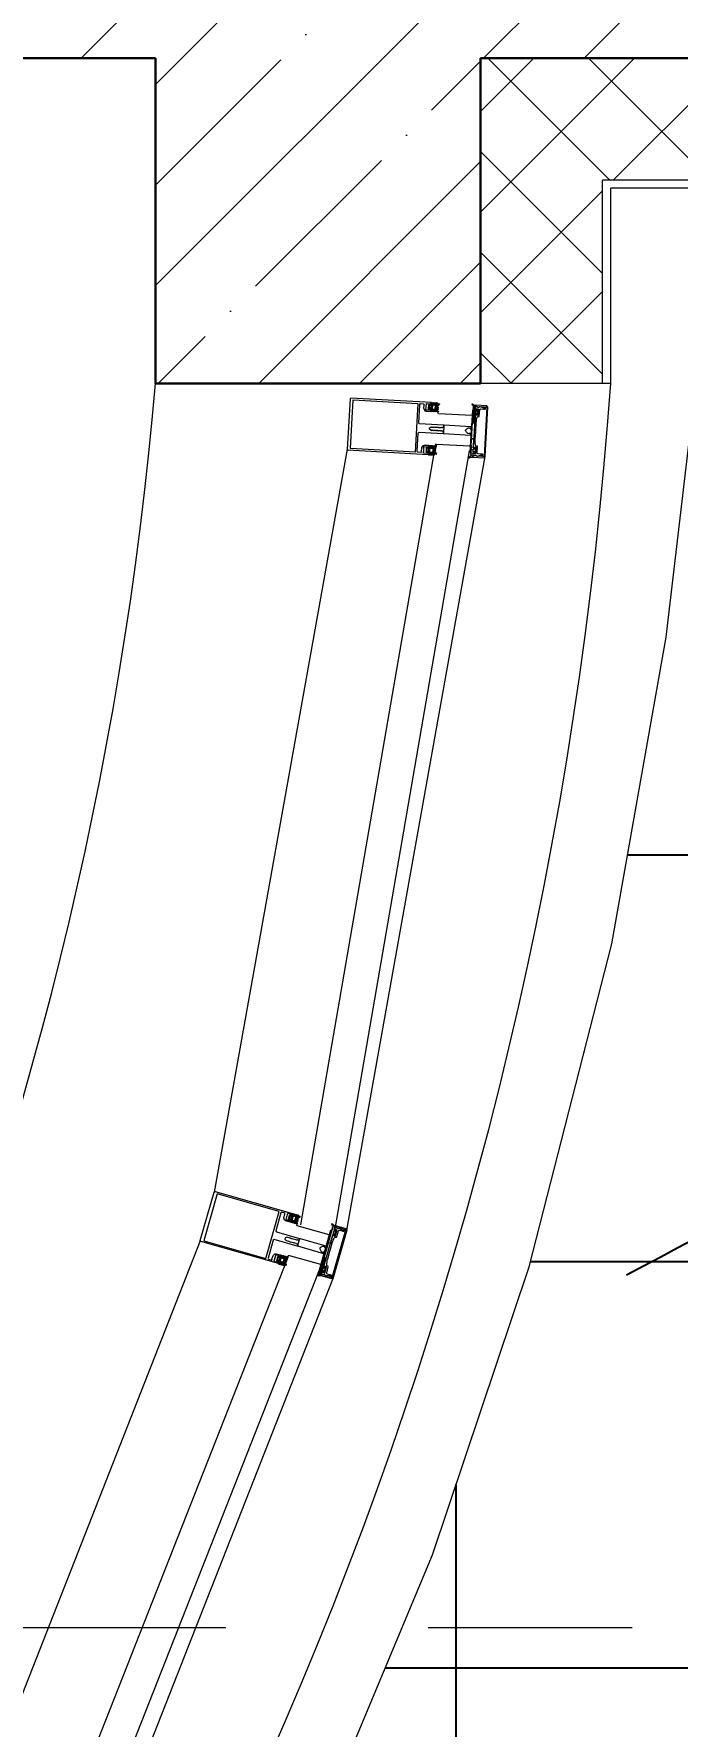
# Model space of a CAD drawing. Header units: millimetres. Extents: x -8417289 to 9420486, y 0 to 166066.
# Drawn here: x -38416 to -37624, y 64594 to 66676 of the extents above; entities that cross this region are included whole.
import ezdxf
from ezdxf import colors
from ezdxf.entities.mleader import LeaderData, LeaderLine
from ezdxf.math import Vec2, Vec3

# ---------------------------------------------------------------- set-up
doc = ezdxf.new("R2010")
doc.units = ezdxf.units.MM
doc.header["$MEASUREMENT"] = 0
doc.linetypes.add('CENTER', pattern=[2, 1.25, -0.25, 0.25, -0.25])
doc.layers.get('0').update_dxf_attribs({"color": 250, "lineweight": 9})
for name, color, linetype, lineweight in [('_АР ТЕКСТ', 250, 'Continuous', 25), ('АР_Навесной фасад', 147, 'Continuous', 5), ('АР_Оси', 195, 'Continuous', 9), ('АР_Перегородки витражные', 152, 'Continuous', 13), ('АР_Сущ Несущая стена', 216, 'Continuous', 30), ('АР_тонкая линия', 250, 'Continuous', 0), ('АР_Утеплитель', 250, 'Continuous', 9), ('АР_Штриховка монолит', 250, 'Continuous', 9)]:
    doc.layers.add(name, color=color, linetype=linetype, lineweight=lineweight)
for name, color, linetype in [('АР_Кровля дорожки', 245, 'Continuous'), ('Тонкая', 7, 'Continuous'), ('ТХ_привязки ЭО', 96, 'Continuous'), ('ТХ_привязки_ВК', 174, 'Continuous'), ('ТХ_привязки_СС', 3, 'Continuous')]:
    doc.layers.add(name, color=color, linetype=linetype)
doc.styles.add('ISOCPEUR', font='isocpeur.TTF')
pattern_1 = [(335.76716334, (-69115.3163, 318510.941), (0.651582564, 1.447617495), []), (65.76716334, (-69115.3163, 318510.941), (-1.447617495, 0.651582564), [])]

# ---------------------------------------------------------------- blocks, each defined once
blk = doc.blocks.new('_DotSmall')
at = {"color": 0, "linetype": 'ByBlock', "const_width": 0.5}
blk.add_lwpolyline([(-0.0625, 0, 1), (0.0625, 0, 1)], format="xyb", close=True, dxfattribs=at)
blk = doc.blocks.new('стойка витр.')
h = blk.add_hatch()
h.set_pattern_fill('ANSI37', scale=0.5, angle=-69.2328)
h.set_pattern_definition(pattern_1)
edge = h.paths.add_edge_path()
edge.add_line((-22.7, 14.1), (-23, 15))
edge.add_arc((-23.4, 14.9), 0.427, 20.7605, 72.3)
edge.add_arc((-23.2, 15.7), 0.427, 110.764, 252.288, ccw=False)
edge.add_line((-23.3, 16.1), (-22.3, 16.5))
edge.add_arc((-22.2, 16.3), 0.183, 20.749, 110.7854, ccw=False)
edge.add_line((-22.1, 16.4), (-22, 16.3))
edge.add_arc((-21.9, 16.3), 0.183, 200.7666, 335.778)
edge.add_line((-21.7, 16.3), (-21.1, 17.8))
edge.add_arc((-21.7, 18), 0.637, 344.3928, 381.7249)
edge.add_line((-21.1, 18.2), (-22.6, 22.1))
edge.add_arc((-23.2, 21.9), 0.637, 19.8094, 57.1415)
edge.add_line((-22.8, 22.4), (-24.3, 23.1))
edge.add_arc((-24.4, 23), 0.183, 65.7564, 200.7677)
edge.add_line((-24.5, 22.9), (-24.5, 22.8))
edge.add_arc((-24.7, 22.7), 0.183, -69.251, 20.7854, ccw=False)
edge.add_line((-24.6, 22.6), (-25.6, 22.2))
edge.add_arc((-25.8, 22.6), 0.427, 149.2464, 290.7703, ccw=False)
edge.add_arc((-26.5, 23), 0.427, 329.2344, 380.7738)
edge.add_line((-26.1, 23.2), (-26.5, 24.2))
edge.add_arc((-26.7, 24.1), 0.183, 20.749, 110.7854)
edge.add_line((-26.7, 24.3), (-33.5, 21.7))
edge.add_arc((-33.4, 21.4), 0.306, 107.612, 200.6883)
edge.add_line((-33.7, 21.3), (-33.4, 20.7))
edge.add_arc((-33.1, 20.8), 0.304, 200.7453, 225.8124)
edge.add_line((-33.3, 20.5), (-31.8, 18.9))
edge.add_arc((-32, 18.7), 0.305, -108.8628, 45.7814, ccw=False)
edge.add_arc((-28.7, 27.8), 9.95, 231.9543, 250.0412, ccw=False)
edge.add_arc((-35.1, 19.6), 0.4, 42.3093, 119.225)
edge.add_arc((-34.9, 19.6), 0.602, 134.395, 228.6478)
edge.add_arc((-28.5, 27.8), 11, 232.0873, 240.8889)
edge.add_arc((-36.9, 12.9), 6.09, 40.7589, 60.6144, ccw=False)
edge.add_arc((-32.5, 16.6), 0.305, -34.8959, 41.6027, ccw=False)
edge.add_line((-32.3, 16.5), (-32.8, 15.8))
edge.add_arc((-32.5, 15.6), 0.305, 145.1101, 256.4243)
edge.add_line((-32.6, 15.3), (-31.7, 15.1))
edge.add_arc((-31.8, 14.8), 0.305, -34.8899, 76.4243, ccw=False)
edge.add_line((-31.5, 14.6), (-32.1, 13.9))
edge.add_arc((-31.8, 13.7), 0.305, 145.1101, 256.4243)
edge.add_line((-31.9, 13.4), (-31, 13.2))
edge.add_arc((-31.1, 12.9), 0.305, -24.2247, 76.4204, ccw=False)
edge.add_line((-30.8, 12.8), (-31.6, 11.1))
edge.add_arc((-31.3, 11), 0.305, 155.7711, 290.7403)
edge.add_line((-31.2, 10.7), (-22.8, 13.9))
edge.add_arc((-22.9, 14.1), 0.183, 290.749, 380.749)
edge = h.paths.add_edge_path(flags=16)
edge.add_line((-23.1, 21), (-22.2, 18.6))
edge.add_arc((-22.7, 18.4), 0.541, -69.2328, 20.7672, ccw=False)
edge.add_line((-22.5, 17.9), (-23.4, 17.6))
edge.add_arc((-23.6, 18.1), 0.541, 200.7672, 290.7672, ccw=False)
edge.add_line((-24.1, 17.9), (-25, 20.3))
edge.add_arc((-24.5, 20.5), 0.541, 110.7672, 200.7672, ccw=False)
edge.add_line((-24.7, 21), (-23.8, 21.4))
edge.add_arc((-23.6, 20.8), 0.541, 20.7672, 110.7672, ccw=False)
edge = h.paths.add_edge_path(flags=16)
edge.add_line((-26.9, 20.3), (-25.5, 16.7))
edge.add_arc((-26, 16.5), 0.541, -69.2328, 20.7672, ccw=False)
edge.add_line((-25.8, 16), (-28.2, 15.1))
edge.add_arc((-28.4, 15.6), 0.541, 200.7672, 290.7672, ccw=False)
edge.add_line((-28.9, 15.4), (-30.3, 19))
edge.add_arc((-29.8, 19.2), 0.541, 110.7672, 200.7672, ccw=False)
edge.add_line((-30, 19.7), (-27.5, 20.6))
edge.add_arc((-27.4, 20.1), 0.541, 20.7672, 110.7672, ccw=False)
h = blk.add_hatch()
h.set_pattern_fill('ANSI37', scale=0.5, angle=-69.2328)
h.set_pattern_definition([(335.76716334, (-69115.9168, 318510.7132), (0.651582564, 1.447617495), []), (65.76716334, (-69115.9168, 318510.7132), (-1.447617495, 0.651582564), [])])
edge = h.paths.add_edge_path()
edge.add_arc((-61.4, -46.2), 0.549, 155.7657, 200.7672)
edge.add_line((-61.9, -46), (-61.2, -44.4))
edge.add_arc((-61, -44.5), 0.183, 20.7672, 155.7657)
edge.add_line((-60.9, -44.4), (-60.8, -44.6))
edge.add_arc((-60.6, -44.6), 0.183, 200.7672, 290.7672)
edge.add_line((-60.6, -44.7), (-59.4, -44.3))
edge.add_arc((-59.6, -43.9), 0.427, -69.2328, 72.2936)
edge.add_arc((-59.3, -43.1), 0.427, 200.7672, 252.2936)
edge.add_line((-59.7, -43.2), (-63, -34.5))
edge.add_arc((-62.7, -34.4), 0.305, 110.7672, 200.7672)
edge.add_line((-62.8, -34.1), (-60.6, -33.3))
edge.add_arc((-60.4, -33.6), 0.304, 76.4029, 110.7672)
edge.add_line((-60.4, -33.3), (-60.1, -33.6))
edge.add_arc((-108.2, -55.9), 53, 16.7114, 24.8229)
edge.add_line((-57.4, -40.6), (-57.9, -41.3))
edge.add_arc((-57.7, -41.5), 0.305, 145.1109, 256.4234)
edge.add_line((-57.7, -41.8), (-56.9, -42))
edge.add_arc((-57, -42.3), 0.305, -34.8891, 76.4234)
edge.add_line((-56.7, -42.5), (-57.2, -43.3))
edge.add_arc((-56.9, -43.5), 0.305, 145.1109, 256.4234)
edge.add_line((-57, -43.8), (-56.1, -44))
edge.add_arc((-56.2, -44.3), 0.305, -34.8891, 76.4234)
edge.add_line((-56, -44.4), (-56.5, -45.1))
edge.add_arc((-56.2, -45.3), 0.305, 145.1109, 256.4234)
edge.add_line((-56.3, -45.6), (-55.4, -45.8))
edge.add_arc((-55.5, -46.1), 0.305, -34.8891, 76.4234)
edge.add_line((-55.3, -46.3), (-55.8, -47))
edge.add_arc((-55.5, -47.2), 0.305, 145.1109, 256.4234)
edge.add_line((-55.6, -47.5), (-54.7, -47.8))
edge.add_arc((-54.8, -48.1), 0.305, -34.8891, 76.4234)
edge.add_line((-54.5, -48.3), (-55, -49))
edge.add_arc((-54.8, -49.1), 0.305, 145.1109, 256.4234)
edge.add_line((-54.8, -49.4), (-54, -49.6))
edge.add_arc((-54.1, -49.9), 0.305, -34.8891, 76.4234)
edge.add_line((-53.8, -50.1), (-54.3, -50.8))
edge.add_arc((-54.1, -51), 0.305, 145.1109, 256.4234)
edge.add_line((-54.1, -51.3), (-53.3, -51.5))
edge.add_arc((-53.4, -51.8), 0.305, -43.6751, 76.4279)
edge.add_line((-53.1, -52), (-53.8, -52.6))
edge.add_arc((-53.6, -52.8), 0.305, 136.3286, 262.7471)
edge.add_arc((-54.6, -61.1), 7.99, 59.586, 82.7471)
edge.add_arc((-50.7, -54.4), 0.305, 253.291, 419.586)
edge.add_arc((-52.6, -60.5), 6.03, 73.291, 110.7672)
edge.add_line((-54.7, -54.9), (-54.8, -54.9))
edge.add_arc((-55, -54.5), 0.427, 200.7672, 290.7672)
edge.add_line((-55.4, -54.7), (-56.7, -51.1))
edge.add_arc((-56.3, -51), 0.427, 149.2366, 200.7672)
edge.add_arc((-57, -50.5), 0.427, -30.7634, 40.0143)
edge.add_arc((-57, -50.5), 0.427, 40.0005, 110.7672)
edge.add_line((-57.2, -50.1), (-58.3, -50.6))
edge.add_arc((-58.3, -50.7), 0.183, 110.7672, 200.7672)
edge.add_line((-58.4, -50.8), (-58.4, -51))
edge.add_arc((-58.5, -51.1), 0.183, 245.7686, 380.7672)
edge.add_line((-58.6, -51.3), (-60.2, -50.6))
edge.add_arc((-60, -50.1), 0.549, 200.7672, 245.7686)
edge.add_line((-60.5, -50.3), (-61.9, -46.4))
edge = h.paths.add_edge_path(flags=16)
edge.add_arc((-59.4, -49), 0.541, 200.7672, 290.7672)
edge.add_line((-60.8, -46.8), (-59.9, -49.2))
edge.add_arc((-60.3, -46.6), 0.541, 110.7672, 200.7672)
edge.add_line((-59.3, -45.7), (-60.5, -46.1))
edge.add_arc((-59.1, -46.2), 0.541, 20.7672, 110.7672)
edge.add_line((-57.7, -48.4), (-58.6, -46))
edge.add_arc((-58.2, -48.6), 0.541, -69.2328, 20.7672)
edge.add_line((-59.2, -49.5), (-58, -49.1))
h = blk.add_hatch()
h.set_pattern_fill('ANSI37', scale=0.5, angle=-69.2328)
h.set_pattern_definition(pattern_1)
edge = h.paths.add_edge_path()
edge.add_line((-7.6, -25.6), (-7.3, -26.5))
edge.add_arc((-7.7, -26.7), 0.427, -30.7656, 20.7738, ccw=False)
edge.add_arc((-6.9, -27.1), 0.427, 149.2464, 290.7703)
edge.add_line((-6.8, -27.5), (-5.8, -27.1))
edge.add_arc((-5.8, -27), 0.183, 290.749, 380.7854)
edge.add_line((-5.7, -26.9), (-5.7, -26.8))
edge.add_arc((-5.5, -26.7), 0.183, 65.7564, 200.7677, ccw=False)
edge.add_line((-5.5, -26.5), (-4, -27.3))
edge.add_arc((-4.3, -27.8), 0.637, 19.8094, 57.1415, ccw=False)
edge.add_line((-3.7, -27.6), (-2.3, -31.5))
edge.add_arc((-2.9, -31.7), 0.637, -15.6072, 21.7249, ccw=False)
edge.add_line((-2.2, -31.9), (-2.8, -33.4))
edge.add_arc((-3, -33.4), 0.183, 200.7666, 335.778, ccw=False)
edge.add_line((-3.2, -33.4), (-3.2, -33.3))
edge.add_arc((-3.4, -33.4), 0.183, 20.749, 110.7854)
edge.add_line((-3.5, -33.2), (-4.5, -33.6))
edge.add_arc((-4.3, -34), 0.427, 110.764, 252.288)
edge.add_arc((-4.6, -34.8), 0.427, 20.7605, 72.3, ccw=False)
edge.add_line((-4.2, -34.6), (-3.8, -35.7))
edge.add_arc((-4, -35.7), 0.183, -69.251, 20.7854, ccw=False)
edge.add_line((-3.9, -35.9), (-10.6, -38.5))
edge.add_arc((-10.8, -38.2), 0.306, 200.846, 293.9223, ccw=False)
edge.add_line((-11, -38.3), (-11.3, -37.6))
edge.add_arc((-11, -37.5), 0.304, 175.722, 200.789, ccw=False)
edge.add_line((-11.3, -37.5), (-11.3, -35.2))
edge.add_arc((-11.6, -35.2), 0.305, 355.7529, 510.3972)
edge.add_arc((-3.1, -39.8), 9.95, 151.4932, 169.58)
edge.add_arc((-13.3, -38), 0.4, 282.3093, 359.225, ccw=False)
edge.add_arc((-13.2, -37.8), 0.602, 172.8865, 267.1393, ccw=False)
edge.add_arc((-2.9, -39.7), 11, 160.6454, 169.447, ccw=False)
edge.add_arc((-19.1, -34.1), 6.09, 340.92, 360.7754)
edge.add_arc((-13.3, -34), 0.305, 359.9316, 436.4302)
edge.add_line((-13.2, -33.7), (-14.1, -33.5))
edge.add_arc((-14, -33.2), 0.305, 145.1101, 256.4243, ccw=False)
edge.add_line((-14.3, -33), (-13.7, -32.3))
edge.add_arc((-14, -32.2), 0.305, 325.1101, 436.4243)
edge.add_line((-13.9, -31.9), (-14.8, -31.7))
edge.add_arc((-14.7, -31.4), 0.305, 145.1101, 256.4243, ccw=False)
edge.add_line((-15, -31.2), (-14.4, -30.5))
edge.add_arc((-14.7, -30.3), 0.305, 325.1139, 425.759)
edge.add_line((-14.6, -30), (-16.3, -29.3))
edge.add_arc((-16.2, -29), 0.305, 110.794, 245.7633, ccw=False)
edge.add_line((-16.3, -28.7), (-7.9, -25.5))
edge.add_arc((-7.8, -25.7), 0.183, 20.7854, 110.7854, ccw=False)
edge = h.paths.add_edge_path(flags=16)
edge.add_line((-3.3, -31.1), (-4.3, -28.7))
edge.add_arc((-4.8, -28.9), 0.541, 20.7672, 110.7672)
edge.add_line((-5, -28.3), (-5.9, -28.7))
edge.add_arc((-5.7, -29.2), 0.541, 110.7672, 200.7672)
edge.add_line((-6.2, -29.4), (-5.3, -31.8))
edge.add_arc((-4.8, -31.6), 0.541, 200.7672, 290.7672)
edge.add_line((-4.6, -32.1), (-3.7, -31.8))
edge.add_arc((-3.9, -31.3), 0.541, 290.7672, 380.7672)
edge = h.paths.add_edge_path(flags=16)
edge.add_line((-6.7, -33), (-8, -29.4))
edge.add_arc((-8.5, -29.6), 0.541, 20.7672, 110.7672)
edge.add_line((-8.7, -29.1), (-11.1, -30))
edge.add_arc((-10.9, -30.5), 0.541, 110.7672, 200.7672)
edge.add_line((-11.4, -30.7), (-10.1, -34.3))
edge.add_arc((-9.6, -34.1), 0.541, 200.7672, 290.7672)
edge.add_line((-9.4, -34.6), (-7, -33.7))
edge.add_arc((-7.2, -33.2), 0.541, 290.7672, 380.7672)
at = {"lineweight": 0, "ltscale": 100, "transparency": 33554687}
for points in [[(65.9, 59.3), (-26.6, 24.2), (-25.9, 22.2), (-25.3, 22), (-24.8, 22.1), (-25.2, 23.2), (-20.5, 24.9), (-19.2, 21.4), (-18.8, 21.3), (-19, 20.8), (-17.7, 17.4), (-22.4, 15.6), (-22.7, 16.5), (-23.2, 16.4), (-23.4, 15.7), (-22.8, 13.9), (-17.2, 16), (-16.2, 17), (-15.5, 19.8), (-15.4, 20.1), (-17, 24.3), (-17.4, 24.6), (-17.5, 25.4), (-13.7, 26.9), (-12.5, 26.3), (-4.3, 4.8), (-4.9, 3.6), (-32.7, -7), (-32.8, -7.4), (-32.4, -8.4), (-31.1, -9.1), (-30.3, -8.8), (-29.8, -9.1), (-28.6, -8.7), (-28.6, -8.2), (-28.2, -8.5), (-27, -8.1), (-26.9, -7.5), (-26.5, -7.9), (-25.3, -7.5), (-25.3, -6.9), (-24.8, -7.2), (-23.6, -6.8), (-23.6, -6.3), (-23.1, -6.6), (-21.9, -6.2), (-21.9, -5.6), (-21.5, -6), (-20.3, -5.6), (-20.2, -5), (-19.8, -5.3), (-18.6, -4.9), (-18.4, -4.3), (-18, -4.7), (-17.4, -4.4), (-15.1, -4.8), (-14.5, -6.4), (-15.8, -7.9), (-15.9, -8.7), (-16.3, -8.3), (-17.4, -8.8), (-17.6, -9.3), (-18, -9), (-19.1, -9.4), (-19.3, -10), (-19.7, -9.6), (-20.8, -10.1), (-20.9, -10.6), (-21.4, -10.3), (-22.5, -10.7), (-22.6, -11.2), (-23, -10.9), (-24.3, -11.3), (-24.3, -11.9), (-24.7, -11.5), (-25.8, -12), (-26, -12.5), (-26.4, -12.2), (-27.6, -12.6), (-27.6, -13.1), (-28.1, -12.8), (-29.3, -13.3), (-29.3, -13.8), (-29.9, -15.1), (-29.5, -16.2), (-29.1, -16.3), (-1.3, -5.8), (-0.1, -6.4), (8.1, -27.9), (7.6, -29.2), (3.8, -30.6), (3.2, -29.8), (3.4, -29.5), (1.7, -25.2), (1.6, -25.1), (-0.9, -23.4), (-2.3, -23.3), (-7.8, -25.4), (-7.2, -27.2), (-6.5, -27.6), (-6, -27.4), (-6.4, -26.4), (-1.7, -24.6), (-0.4, -28.2), (0, -28.3), (-0.2, -28.7), (1.1, -32.2), (-3.6, -33.9), (-3.9, -33), (-4.4, -33.2), (-4.6, -33.8), (-4, -35.7), (88.6, -0.5), (89.2, 0.7), (67.2, 58.7)], [(63.8, 56.3), (85.1, 0.2), (10.6, -28), (-10.6, 28)], [(-68.6, -58.5), (-90.2, -1.6), (-90, -1.3), (-89, -0.9), (-88.6, -1), (-87.7, -3.3), (-87.4, -3.4), (-86.7, -3.2), (-86.4, -2.8), (-87.3, -0.5), (-87.2, -0.2), (-82, 1.7), (-80.5, 1.3), (-79.7, 1.5), (-77.3, 4.2), (-77.8, 4.8), (-90.5, 0), (-91.4, -2), (-69.8, -59.1), (-67.8, -59.9), (-55.1, -55.1), (-55.2, -54.3), (-58.7, -53.8), (-59.5, -54.2), (-60.2, -55.7), (-65.4, -57.6), (-65.7, -57.4), (-66.6, -55.1), (-67, -55), (-67.7, -55.3), (-67.9, -55.6), (-67, -57.9), (-67.2, -58.3), (-68.2, -58.7)]]:
    blk.add_lwpolyline(points, close=True, dxfattribs=at)
at = {"color": 7, "lineweight": 0, "ltscale": 100, "transparency": 33554687}
for points in [[(-22.7, 14.1), (-23, 15, 0.228752), (-23.3, 15.3, -0.710164), (-23.3, 16.1), (-22.3, 16.5, -0.4144), (-22.1, 16.4), (-22, 16.3, 0.66825), (-21.7, 16.3), (-21.1, 17.8, 0.164348), (-21.1, 18.2), (-22.6, 22.1, 0.164348), (-22.8, 22.4), (-24.3, 23.1, 0.66825), (-24.5, 22.9), (-24.5, 22.8, -0.4144), (-24.6, 22.6), (-25.6, 22.2, -0.710164), (-26.1, 22.8, 0.228752), (-26.1, 23.2), (-26.5, 24.2, 0.4144), (-26.7, 24.3), (-33.5, 21.7, 0.430028), (-33.7, 21.3), (-33.4, 20.7, 0.109814), (-33.3, 20.5), (-31.8, 18.9, -0.800036), (-32.1, 18.4, -0.079083), (-34.8, 19.9, 0.348803), (-35.3, 20, 0.436125), (-35.3, 19.1, 0.038423), (-33.9, 18.2, -0.086853), (-32.3, 16.9, -0.346763), (-32.3, 16.5), (-32.8, 15.8, 0.527877), (-32.6, 15.3), (-31.7, 15.1, -0.527877), (-31.5, 14.6), (-32.1, 13.9, 0.527877), (-31.9, 13.4), (-31, 13.2, -0.469739), (-30.8, 12.8), (-31.6, 11.1, 0.667984), (-31.2, 10.7), (-22.8, 13.9, 0.414214)], [(-74.1, 3.3, 0.57795), (-74.3, 3.8), (-75.2, 3.8, -0.615334), (-75.4, 4.3, 0.101403), (-73.8, 7.1, 0.887085), (-74.4, 7.4, -0.164997), (-77.4, 4.9), (-77.5, 4.9, 0.414304), (-77.7, 4.3), (-76.4, 0.8, 0.228696), (-76.1, 0.5, -0.319049), (-75.8, 0.1, -0.319002), (-76.1, -0.3), (-77.2, -0.7, -0.4144), (-77.5, -0.6), (-77.6, -0.4, 0.668339), (-77.9, -0.4), (-78.6, -1.9, 0.198883), (-78.6, -2.4), (-77.2, -6.2, 0.198883), (-76.9, -6.5), (-75.3, -7.3, 0.668339), (-75.1, -7), (-75.1, -6.8, -0.4144), (-75, -6.6), (-73.9, -6.1, -0.710202), (-73.4, -6.7, 0.228696), (-73.4, -7.1), (-70.1, -15.8, 0.414362), (-69.7, -16), (-67.4, -15.1, 0.151171), (-67.3, -15), (-67.3, -14.6, 0.035408), (-69.9, -7.6), (-70.8, -7.4, -0.527868), (-71, -6.9), (-70.5, -6.2, 0.527868), (-70.6, -5.7), (-71.5, -5.4, -0.527868), (-71.7, -4.9), (-71.2, -4.2, 0.527868), (-71.4, -3.7), (-72.3, -3.5, -0.527868), (-72.4, -3.1), (-71.9, -2.4, 0.527868), (-72.1, -1.9), (-73, -1.7, -0.527868), (-73.1, -1.2), (-72.7, -0.4, 0.527868), (-72.8, 0.1), (-73.7, 0.3, -0.527868), (-73.9, 0.8), (-73.4, 1.5, 0.527868), (-73.5, 1.9), (-74.4, 2.1, -0.527868), (-74.6, 2.6)], [(-53.3, -51.5, -0.57795), (-53.1, -52), (-53.8, -52.6, 0.615334), (-53.6, -53.1, -0.101403), (-50.6, -54.2, -0.887085), (-50.8, -54.7, 0.164997), (-54.7, -54.9), (-54.8, -54.9, -0.414304), (-55.4, -54.7), (-56.7, -51.1, -0.228696), (-56.7, -50.8, 0.319049), (-56.7, -50.3, 0.319002), (-57.2, -50.1), (-58.3, -50.6, 0.4144), (-58.4, -50.8), (-58.4, -51, -0.668339), (-58.6, -51.3), (-60.2, -50.6, -0.198883), (-60.5, -50.3), (-61.9, -46.4, -0.198883), (-61.9, -46), (-61.2, -44.4, -0.668339), (-60.9, -44.4), (-60.8, -44.6, 0.4144), (-60.6, -44.7), (-59.4, -44.3, 0.710202), (-59.4, -43.5, -0.228696), (-59.7, -43.2), (-63, -34.5, -0.414362), (-62.8, -34.1), (-60.6, -33.3, -0.151171), (-60.4, -33.3), (-60.1, -33.6, -0.035408), (-57.4, -40.6), (-57.9, -41.3, 0.527868), (-57.7, -41.8), (-56.9, -42, -0.527868), (-56.7, -42.5), (-57.2, -43.3, 0.527868), (-57, -43.8), (-56.1, -44, -0.527868), (-56, -44.4), (-56.5, -45.1, 0.527868), (-56.3, -45.6), (-55.4, -45.8, -0.527868), (-55.3, -46.3), (-55.8, -47, 0.527868), (-55.6, -47.5), (-54.7, -47.8, -0.527868), (-54.5, -48.3), (-55, -49, 0.527868), (-54.8, -49.4), (-54, -49.6, -0.527868), (-53.8, -50.1), (-54.3, -50.8, 0.527868), (-54.1, -51.3)], [(-7.6, -25.6), (-7.3, -26.5, -0.228752), (-7.3, -26.9, 0.710164), (-6.8, -27.5), (-5.8, -27.1, 0.4144), (-5.7, -26.9), (-5.7, -26.8, -0.66825), (-5.5, -26.5), (-4, -27.3, -0.164348), (-3.7, -27.6), (-2.3, -31.5, -0.164348), (-2.2, -31.9), (-2.8, -33.4, -0.66825), (-3.2, -33.4), (-3.2, -33.3, 0.4144), (-3.5, -33.2), (-4.5, -33.6, 0.710164), (-4.5, -34.4, -0.228752), (-4.2, -34.6), (-3.8, -35.7, -0.4144), (-3.9, -35.9), (-10.6, -38.5, -0.430028), (-11, -38.3), (-11.3, -37.6, -0.109814), (-11.3, -37.5), (-11.3, -35.2, 0.800036), (-11.8, -35.1, 0.079083), (-12.9, -38, -0.348803), (-13.2, -38.4, -0.436125), (-13.8, -37.7, -0.038423), (-13.3, -36.1, 0.086853), (-13, -34, 0.346763), (-13.2, -33.7), (-14.1, -33.5, -0.527877), (-14.3, -33), (-13.7, -32.3, 0.527877), (-13.9, -31.9), (-14.8, -31.7, -0.527877), (-15, -31.2), (-14.4, -30.5, 0.469739), (-14.6, -30), (-16.3, -29.3, -0.667984), (-16.3, -28.7), (-7.9, -25.5, -0.414214)]]:
    blk.add_lwpolyline(points, format="xyb", close=True, dxfattribs=at)
for points in [[(-26.7, 24.3), (-26.7, 24.3)], [(-72, 0.1), (-72.9, -0.3)], [(-22.8, 13.9), (-22.8, 13.9)]]:
    blk.add_lwpolyline(points, dxfattribs=at)
at = {"color": 7}
for points in [[(-23.1, 21), (-22.2, 18.6, -0.414214), (-22.5, 17.9), (-23.4, 17.6, -0.414214), (-24.1, 17.9), (-25, 20.3, -0.414214), (-24.7, 21), (-23.8, 21.4, -0.414214)], [(-26.9, 20.3), (-25.5, 16.7, -0.414214), (-25.8, 16), (-28.2, 15.1, -0.414214), (-28.9, 15.4), (-30.3, 19, -0.414214), (-30, 19.7), (-27.5, 20.6, -0.414214)], [(-75.3, -1.9), (-74.4, -4.3, -0.414214), (-74.7, -5), (-75.9, -5.4, -0.414214), (-76.6, -5.1), (-77.5, -2.7, -0.414214), (-77.2, -2), (-76, -1.6, -0.414214)], [(-6.7, -33), (-8, -29.4, 0.414214), (-8.7, -29.1), (-11.1, -30, 0.414214), (-11.4, -30.7), (-10.1, -34.3, 0.414214), (-9.4, -34.6), (-7, -33.7, 0.414214)], [(-3.3, -31.1), (-4.3, -28.7, 0.414214), (-5, -28.3), (-5.9, -28.7, 0.414214), (-6.2, -29.4), (-5.3, -31.8, 0.414214), (-4.6, -32.1), (-3.7, -31.8, 0.414214)], [(-57.7, -48.4), (-58.6, -46, 0.414214), (-59.3, -45.7), (-60.5, -46.1, 0.414214), (-60.8, -46.8), (-59.9, -49.2, 0.414214), (-59.2, -49.5), (-58, -49.1, 0.414214)]]:
    blk.add_lwpolyline(points, format="xyb", close=True, dxfattribs=at)
at = {"lineweight": 0, "ltscale": 100, "transparency": 33554687}
for points in [[(-73.6, -6.3), (-74.2, -6), (-74.8, -6.2), (-74.4, -7.2), (-76.6, -8, -0.414362), (-77, -7.8), (-79.3, -1.5, -0.414326), (-78.7, -0.2), (-77.3, 0.4), (-76.9, -0.7), (-76.3, -0.4), (-76.1, 0.3), (-77.3, 3.5, 0.551224), (-77.8, 3.6), (-79.9, 1.3, -0.267349), (-80.9, 1.1), (-82.1, 1.4, 0.249629), (-82.6, 1.3), (-86.2, -1.9, 0.827043), (-85.6, -2.8), (-82.1, -1.5, -0.414326), (-80.8, -2.1), (-78.1, -9.1, 0.414326), (-76.8, -9.7), (-75.7, -9.2, -0.082799), (-71.8, -16.3), (-68.3, -25.6), (-67.9, -25.7), (-68.1, -26.1), (-64.6, -35.3, -0.082799), (-62.8, -43.1), (-63.9, -43.6, 0.414326), (-64.5, -44.9), (-61.9, -51.9, -0.414326), (-62.5, -53.2), (-66, -54.5, 0.827043), (-65.8, -55.6), (-61, -55.6, 0.249629), (-60.6, -55.4), (-59.9, -54.3, -0.267349), (-59, -53.9), (-55.9, -54.2, 0.551224), (-55.6, -53.7), (-56.8, -50.5), (-57.5, -50.1), (-58, -50.4), (-57.6, -51.4), (-59.1, -52, -0.414326), (-60.5, -51.4), (-62.8, -45.1, -0.414362), (-62.7, -44.7), (-60.5, -43.9), (-60.1, -44.8), (-59.6, -44.6), (-59.3, -43.9)], [(-32.4, -8.4), (-32.8, -7.4, 0.523933), (-33.2, -7.2), (-64.2, -18.9, 0.414326), (-64.5, -19.6), (-64.1, -20.9, 0.410627), (-63.4, -21.2), (-62.7, -21, 0.492552), (-62.6, -20.7), (-62.8, -20.2, -0.441111), (-62.6, -19.9), (-60.8, -19.3, -0.208057), (-59.9, -19.4, -0.000016), (-56.9, -20.8, -0.439819), (-56.4, -22.2, -0.000016), (-57.7, -25.2, -0.208057), (-58.3, -25.9), (-60.1, -26.6, -0.441111), (-60.4, -26.5), (-60.6, -26, 0.492552), (-60.9, -25.9), (-61.5, -26.1, 0.410627), (-61.8, -26.8), (-61.3, -28.1, 0.414326), (-60.6, -28.4), (-29.6, -16.6, 0.523933), (-29.5, -16.2), (-29.8, -15.2)]]:
    blk.add_lwpolyline(points, format="xyb", close=True, dxfattribs=at)
blk.add_lwpolyline([(-72.9, -0.3), (-54.8, -48), (-53.9, -47.7), (-72, 0.1)], close=True)
for points in [[(-69.8, -5.6), (-69.2, -5.9), (-30.9, 8.6), (-30.6, 9.2), (-31.2, 10.7)], [(-56.1, -42), (-55.8, -41.4), (-17.5, -26.8), (-16.8, -27.1), (-16.3, -28.6)]]:
    blk.add_lwpolyline(points, dxfattribs=at)
at = {"color": 7, "lineweight": 0, "ltscale": 100, "transparency": 33554687}
blk.add_arc((-33.4, 21.4), 0.305, 110.7562, 200.7779, dxfattribs=at)
blk = doc.blocks.new('A$Ccadbda81')
at = {"layer": 'АР_Перегородки витражные', "color": 5}
for p, q in [((89.1, -1005.5), (-114.1, -60.5)), ((-94.6, -52.9), (104.4, -1005.7)), ((145.4, -996.9), (-54, -42.9)), ((55, -45.6), (250.6, -952.9)), ((635.7, -1855), (269.6, -1012)), ((162.8, -1036.6), (545.9, -1917.9)), ((507.8, -1935.4), (124.3, -1053.1)), ((107.8, -1063.6), (488.9, -1940.5))]:
    blk.add_line(p, q, dxfattribs=at)
at = {"layer": 'АР_Перегородки витражные', "xscale": -1, "rotation": 206.0439613467204}
blk.add_blockref('стойка витр.', (-31.1, -22.3), dxfattribs=at)
at = {"layer": 'АР_Перегородки витражные', "rotation": 357.0718620546067}
blk.add_blockref('стойка витр.', (180.5, -1008.2), dxfattribs=at)
blk = doc.blocks.new('A$Ce473bd98')
at = {"layer": 'Тонкая', "ltscale": 100}
blk.add_lwpolyline([(94.9, -294.3), (0, 0), (199.8, -227.6)], dxfattribs=at)
blk.add_arc((5038.2, 2728.2), 5729.5, 208.4359, 216.0819, dxfattribs=at)
blk = doc.blocks.new('_DotBlank')
at = {"color": 0, "linetype": 'ByBlock', "lineweight": -2}
blk.add_line((-0.5, 0), (-1, 0), dxfattribs=at)
blk.add_circle((0, 0), 0.5, dxfattribs=at)
blk = doc.blocks.new('_None')
blk = doc.blocks.new('_Dot')
at = {"color": 0, "linetype": 'ByBlock', "lineweight": -2}
blk.add_line((-0.5, 0), (-1, 0), dxfattribs=at)
at = {"color": 0, "linetype": 'ByBlock', "const_width": 0.5}
blk.add_lwpolyline([(-0.25, 0, 1), (0.25, 0, 1)], format="xyb", close=True, dxfattribs=at)

msp = doc.modelspace()

# ---------------------------------------------------------------- hatches: boundary and pattern name
at = {"layer": 'АР_Кровля дорожки', "ltscale": 120, "true_color": 0x636466}
h = msp.add_hatch(dxfattribs=at)
h.set_pattern_fill('ANSI37', color=251, scale=4000, angle=45, double=1)
h.set_pattern_definition([(90, (-543396.56, 17165.67), (-500, 0), []), (180, (-543396.56, 17165.67), (-3e-14, -500), [])])
h.paths.add_polyline_path([(-36134.3, 66383.9), (-37606, 66383.9), (-37606, 66205.3), (-37637.8, 65933.5), (-37704.8, 65556.5), (-37806.4, 65159.5), (-37925.3, 64805.1), (-38077.1, 64441.9), (-38173.8, 64243.2), (-38335.9, 63949.7), (-38515.1, 63668.5), (-38701.7, 63411.8), (-38867.4, 63207), (-39202.6, 62883.4), (-39427.3, 62697.5), (-39680.9, 62512), (-40003.4, 62308.8), (-40286.3, 62157.2), (-40544.9, 62038), (-40812.9, 61932.4), (-41136.2, 61827.8), (-41436.1, 61751.9), (-41732.5, 61695.6), (-42104.1, 61650.7), (-42417, 61634.6), (-42624.4, 61634.9), (-42939.2, 61651), (-43249.4, 61686.7), (-43528.3, 61735.6), (-43839.8, 61809.8), (-44037.2, 61867.8), (-44327.8, 61969.4), (-44626.5, 62095.8), (-44819.3, 62189.8), (-44960, 62265), (-45161.9, 62383), (-45444.1, 62570.7), (-45634.4, 62713.6), (-45839.4, 62884), (-46000.9, 63040), (-46136.1, 63170.5), (-46356.5, 63430.3), (-46556.8, 63707.1), (-46717, 63959.5), (-46866.5, 64228.2), (-46990.4, 64484), (-47117.4, 64790.6), (-47261.8, 65231.6), (-47363.9, 65670.3), (-47438.3, 66214.8), (-47438.3, 66383.9), (-48906.8, 66383.9, 0.960513)])
at = {"layer": 'АР_Утеплитель', "ltscale": 100}
h = msp.add_hatch(dxfattribs=at)
h.set_pattern_fill('ANSI37', color=256, scale=700)
h.set_pattern_definition([(45, (-1021962.33, 104359.21), (-61.871843, 61.871843), []), (135, (-1021962.33, 104359.21), (-61.871843, -61.871843), [])])
h.paths.add_polyline_path([(-61885.9, 102919.5), (-62036.3, 102919.5), (-62035.9, 102375.7), (-58905.9, 102375.7), (-58905.9, 99445.7), (-55785.7, 99445.7), (-55785.7, 91425.7), (-59585.9, 91425.7), (-59585.9, 91295.7), (-64975.9, 91295.7), (-64975.9, 82685.7), (-60000.7, 82685.7), (-60000.7, 86650.7), (-25200.7, 86650.7), (-25200.7, 82685.7), (-14700.7, 82685.7), (-14700.7, 64815.7), (-8350.7, 64815.7), (-8350.7, 55105.7), (-21450.7, 55105.7), (-21450.7, 61455.7), (-29330.7, 61455.7), (-29330.7, 66645.7), (-37866, 66645.7), (-37866, 66245.7), (-37716, 66245.7), (-37716, 66495.7), (-29480.7, 66495.7), (-29480.7, 61305.7), (-21600.7, 61305.7), (-21600.7, 54955.7), (-8200.7, 54955.7), (-8200.7, 64965.7), (-14550.7, 64965.7), (-14550.7, 82835.7), (-25050.7, 82835.7), (-25050.7, 86800.7), (-60150.7, 86800.7), (-60150.7, 82835.7), (-64825.9, 82835.7), (-64825.9, 91145.7), (-59435.9, 91145.7), (-59435.9, 91275.7), (-55635.7, 91275.7), (-55635.7, 99595.7), (-58755.9, 99595.7), (-58755.9, 102525.7), (-61885.9, 102525.7)])
h.paths.add_polyline_path([(-62036.1, 104569.5), (-61886.1, 104569.5), (-61885.9, 105725.9), (-61735.9, 105725.9), (-61735.9, 105875.9), (-62035.9, 105875.9)])
at = {"layer": 'АР_Штриховка монолит', "ltscale": 100}
h = msp.add_hatch(dxfattribs=at)
h.set_pattern_fill('ANSI35', color=256, scale=700)
h.set_pattern_definition([(45, (-1020203.78, 165205.58), (-123.743687, 123.743687), []), (45, (-1020080.04, 165205.58), (-123.743687, 123.743687), [218.75, -43.75, 0, -43.75])])
h.paths.add_polyline_path([(-29330.7, 66845.7), (-40010.7, 66845.7), (-40010.7, 66645.7), (-38266, 66645.7), (-38266, 66245.7), (-37866, 66245.7), (-37866, 66645.7), (-29330.7, 66645.7)])

# ---------------------------------------------------------------- linework, layer by layer
at = {"ltscale": 100}
for radius in [6880.9, 6820.9, 6570.9]:
    msp.add_arc((-42518.1, 66643.1), radius, 181.31042, 358.68958, dxfattribs=at)
at = {"layer": 'АР_Навесной фасад', "ltscale": 100}
for p, q in [((-29480.7, 66495.7), (-37716, 66495.7)), ((-29490.7, 66485.7), (-37706, 66485.7)), ((-37706, 66245.7), (-37866, 66245.7)), ((-37706, 66245.7), (-37866, 66245.7))]:
    msp.add_line(p, q, dxfattribs=at)
at = {"layer": 'АР_Навесной фасад', "color": 18, "ltscale": 100, "true_color": 0x000000}
for points in [[(-37716, 66245.7), (-37716, 66495.7)], [(-37716, 66245.7), (-37716, 66495.7)], [(-37706, 66245.7), (-37706, 66485.7)], [(-37706, 66245.7), (-37706, 66485.7)]]:
    msp.add_lwpolyline(points, dxfattribs=at)
at = {"layer": 'АР_Оси', "linetype": 'CENTER', "ltscale": 1000}
for p, q in [((-89430.6, 64715.7), (-5833.4, 64715.7)), ((-89429.5, 64715.7), (-5832.3, 64715.7))]:
    msp.add_line(p, q, dxfattribs=at)
at = {"layer": 'АР_Сущ Несущая стена', "ltscale": 100}
for p, q in [((-40010.7, 66645.7), (-38266, 66645.7)), ((-37866, 66645.7), (-29330.7, 66645.7))]:
    msp.add_line(p, q, dxfattribs=at)
for points in [[(-38266, 66245.7), (-38266, 66645.7)], [(-38266, 66245.7), (-38266, 66645.7)], [(-37866, 66245.7), (-37866, 66645.7)], [(-37866, 66245.7), (-37866, 66645.7)], [(-37866, 66245.7), (-38266, 66245.7)], [(-37866, 66245.7), (-38266, 66245.7)]]:
    msp.add_lwpolyline(points, dxfattribs=at)
at = {"layer": 'АР_тонкая линия', "color": 18, "ltscale": 100, "true_color": 0x000000}
msp.add_lwpolyline([(-38515.1, 63668.5), (-38335.9, 63949.7), (-38173.8, 64243.2), (-38077.1, 64441.9), (-37925.3, 64805.1), (-37806.4, 65159.5), (-37704.8, 65556.5), (-37637.8, 65933.5), (-37606, 66205.3), (-37606, 66383.9), (-36134.7, 66383.9)], dxfattribs=at)
at = {"layer": 'АР_тонкая линия', "ltscale": 100}
for centre, radius, start, end in [((-42520.5, 66641.2), 6391.4, 182.30772, 357.69228), ((-43524, 67142.9), 6965.8, 278.28116, 348.74769), ((-42558.1, 67855.8), 6221.2, 270.34501, 340.54475)]:
    msp.add_arc(centre, radius, start, end, dxfattribs=at)
at = {"layer": 'АР_тонкая линия', "color": 18, "ltscale": 100, "true_color": 0x000000}
for centre, radius, start, end in [((-42821.1, 66636.8), 4571.9, 319.2995, 355.092), ((-42737.8, 66598.2), 5044.1, 318.5021, 355.9924)]:
    msp.add_arc(centre, radius, start, end, dxfattribs=at)

# ---------------------------------------------------------------- block references
at = {"ltscale": 100, "xscale": -1, "rotation": 1.999999999999993}
msp.add_blockref('A$Ccadbda81', (-37976.7, 66212.4), dxfattribs=at)
at = {"layer": 'Тонкая', "ltscale": 100, "xscale": -1, "rotation": 333.5220531067428}
msp.add_blockref('A$Ce473bd98', (-37033.7, 65545.6), dxfattribs=at)

# ---------------------------------------------------------------- leaders
at = {"layer": '_АР ТЕКСТ'}
ml = msp.add_multileader_mtext('Standard', dxfattribs=at)
ml.set_content('{\\W0.8;-2,550}', color=256, style='ISOCPEUR')
ml.set_leader_properties(color=256, linetype='Continuous', lineweight=-1)
ml.set_arrow_properties(name='DOTSMALL')
ml.build(insert=Vec2(0, 0))
ml.multileader.update_dxf_attribs({"has_text_frame": 1, "text_left_attachment_type": 4, "text_right_attachment_type": 4, "dogleg_length": 100, "arrow_head_size": 180})
ctx = ml.context
ctx.base_point, ctx.char_height, ctx.arrow_head_size, ctx.landing_gap_size, ctx.plane_origin = Vec3(-302775.8, 123943.3, -2), 250, 180, 50, Vec3(-302295.5, 121699.2, -2)
ctx.left_attachment, ctx.right_attachment = 4, 4
notes = []
notes.append((ctx, [(0, (0, 0, 0), (0, 0), (1, 0), 1, [])]))
ctx.mtext.insert, ctx.mtext.width, ctx.mtext.defined_height, ctx.mtext.line_spacing_style, ctx.mtext.flow_direction = Vec3(-302725.8, 124276.6, -2), 801.086, 330.7, 2, 5
ml = msp.add_multileader_mtext('Standard', dxfattribs=at)
ml.set_content('{\\W0.8;-2,550}', color=256, style='ISOCPEUR')
ml.set_leader_properties(color=256, linetype='Continuous', lineweight=-1)
ml.set_arrow_properties(name='DOTSMALL')
ml.build(insert=Vec2(0, 0))
ml.multileader.update_dxf_attribs({"has_text_frame": 1, "text_left_attachment_type": 4, "text_right_attachment_type": 4, "dogleg_length": 100, "arrow_head_size": 180})
ctx = ml.context
ctx.base_point, ctx.char_height, ctx.arrow_head_size, ctx.landing_gap_size, ctx.plane_origin = Vec3(-314736, 120073.3, -2), 250, 180, 50, Vec3(-314255.7, 117829.3, -2)
ctx.left_attachment, ctx.right_attachment = 4, 4
notes.append((ctx, [(0, (0, 0, 0), (0, 0), (1, 0), 1, [])]))
ctx.mtext.insert, ctx.mtext.width, ctx.mtext.defined_height, ctx.mtext.line_spacing_style, ctx.mtext.flow_direction = Vec3(-314686, 120406.6, -2), 801.086, 330.7, 2, 5
at = {"layer": 'ТХ_привязки ЭО'}
ml = msp.add_multileader_mtext('Standard', dxfattribs=at)
ml.set_content('{\\fArial|b0|i0|c204|p34;Блок розеток на Н-1800мм от УЧП\\Pдля подкл.:\\P- 1х0.1кВт/220В/1Ф - школьный информатор (поз. У224)\\P- 3х0.5кВт/220В/1Ф - доп. оборуд-е}', color=256, style='ISOCPEUR')
ml.set_leader_properties()
ml.set_arrow_properties(name='NONE')
ml.build(insert=Vec2(0, 0))
ml.multileader.update_dxf_attribs({"text_left_attachment_type": 6, "text_right_attachment_type": 6, "dogleg_length": 0.36})
ctx = ml.context
ctx.base_point, ctx.char_height, ctx.plane_origin = Vec3(-33548.2, 49206.1, -0.6), 200, Vec3(-36639.1, 36845.8, -0.6)
ctx.left_attachment, ctx.right_attachment = 6, 6
notes.append((ctx, [(0, (1, 1, 0), (-33548.6, 49206.1, -0.6), (1, 0), 0.36, [(0, [(-42413.6, 74807.3, -0.6)], 0, [])])]))
ctx.mtext.insert, ctx.mtext.width, ctx.mtext.flow_direction = Vec3(-33546.2, 49464.9, -0.6), 7613.12, 5
at = {"layer": 'ТХ_привязки_ВК'}
ml = msp.add_multileader_mtext('Standard', dxfattribs=at)
ml.set_content('{\\fArial|b0|i0|c204|p34;Вентиль подвода хол. воды dy-15,\\A1;\\fArial|b0|i0|c0|p34;\\P\\pt3;\\A0;\\fArial|b0|i0|c204|p34;Выпуск канализации dy-50\\A1;\\fArial|b0|i0|c0|p34;\\P\\fArial|b0|i0|c204|p34;для подкл. питьев. фонтанчика (поз. У300а) }', color=256, style='ISOCPEUR')
ml.set_leader_properties()
ml.set_arrow_properties(name='DOT')
ml.build(insert=Vec2(0, 0))
ml.multileader.update_dxf_attribs({"text_left_attachment_type": 6, "text_right_attachment_type": 6, "dogleg_length": 0.36, "arrow_head_size": 100})
ctx = ml.context
ctx.base_point, ctx.char_height, ctx.arrow_head_size, ctx.plane_origin = Vec3(-43601.6, 57345.6), 200, 100, Vec3(-41465.2, 80243.9)
ctx.left_attachment, ctx.right_attachment = 6, 6
notes.append((ctx, [(0, (1, 1, 0), (-43602, 57345.6), (1, 0), 0.36, [(1, [(-50740.7, 74865.7)], 0, [])])]))
ctx.mtext.insert, ctx.mtext.width, ctx.mtext.flow_direction = Vec3(-43599.6, 57604.4), 5601.285, 5
at = {"layer": 'ТХ_привязки_СС'}
ml = msp.add_multileader_mtext('Standard', dxfattribs=at)
ml.set_content('{\\fArial|b0|i0|c204|p34;Точка доступа \\fArial|b0|i0|c0|p34;Wi-Fi (\\fArial|b0|i0|c204|p34;ТД \\fArial|b0|i0|c0|p34;WiFi \\fArial|b0|i0|c204|p34;МЭШ\\fArial|b0|i0|c0|p34;)\\fArial|b0|i0|c204|p34;:\\P\\A1;-1хRJ45\\P-\\fArial|b0|i0|c0|p34;H-\\fArial|b0|i0|c204|p34;не выше 150мм от уровня подвесного потолка}', color=256, style='ISOCPEUR')
ml.set_leader_properties()
ml.set_arrow_properties(name='DOTBLANK')
ml.build(insert=Vec2(0, 0))
ml.multileader.update_dxf_attribs({"text_left_attachment_type": 6, "text_right_attachment_type": 6, "dogleg_length": 0.36, "arrow_head_size": 150})
ctx = ml.context
ctx.base_point, ctx.char_height, ctx.arrow_head_size, ctx.plane_origin = Vec3(-33900.5, 46074.2), 200, 150, Vec3(-25253.3, 83050.9)
ctx.left_attachment, ctx.right_attachment = 6, 6
notes.append((ctx, [(0, (1, 1, 0), (-33900.8, 46074.2), (1, 0), 0.36, [(3, [(-42883.5, 74796.8)], 0, [])])]))
ctx.mtext.insert, ctx.mtext.width, ctx.mtext.defined_height, ctx.mtext.flow_direction = Vec3(-33898.5, 46315.2), 5088.693, 240, 5
ml = msp.add_multileader_mtext('Standard', dxfattribs=at)
ml.set_content('\\A1;{\\fArial|b0|i0|c204|p34;Розетка на \\fArial|b0|i0|c0|p34;H-\\fArial|b0|i0|c204|p34;18\\fArial|b0|i0|c0|p34;00\\fArial|b0|i0|c204|p34;мм от УЧП\\Pдля подкл. школьн. информатора (поз. У224):\\P-1хRJ45}', color=256, style='ISOCPEUR')
ml.set_leader_properties()
ml.set_arrow_properties(name='NONE')
ml.build(insert=Vec2(0, 0))
ml.multileader.update_dxf_attribs({"text_left_attachment_type": 6, "text_right_attachment_type": 6, "dogleg_length": 0.36})
ctx = ml.context
ctx.base_point, ctx.char_height, ctx.plane_origin = Vec3(-33737.5, 47380.8, -0.6), 200, Vec3(-32112.3, 50615.2, -0.6)
ctx.left_attachment, ctx.right_attachment = 6, 6
notes.append((ctx, [(0, (1, 1, 0), (-33737.8, 47380.8, -0.6), (1, 0), 0.36, [(0, [(-42664.1, 74797.3, -0.6)], 0, [])])]))
ctx.mtext.insert, ctx.mtext.width, ctx.mtext.defined_height, ctx.mtext.flow_direction = Vec3(-33735.5, 47620.8, -0.6), 7626.761, 567.4, 5
for ctx, leaders in notes:
    for number, flags, end, landing, length, lines in leaders:
        leader = LeaderData()
        leader.index, (leader.has_last_leader_line, leader.has_dogleg_vector, leader.attachment_direction) = number, flags
        leader.last_leader_point, leader.dogleg_vector, leader.dogleg_length = Vec3(end), Vec3(landing), length
        for number, points, colour, breaks in lines:
            line = LeaderLine()
            line.index, line.vertices, line.color, line.breaks = number, Vec3.list(points), colors.encode_raw_color(colour), breaks
            leader.lines.append(line)
        ctx.leaders.append(leader)

doc.saveas('drawing.dxf')
